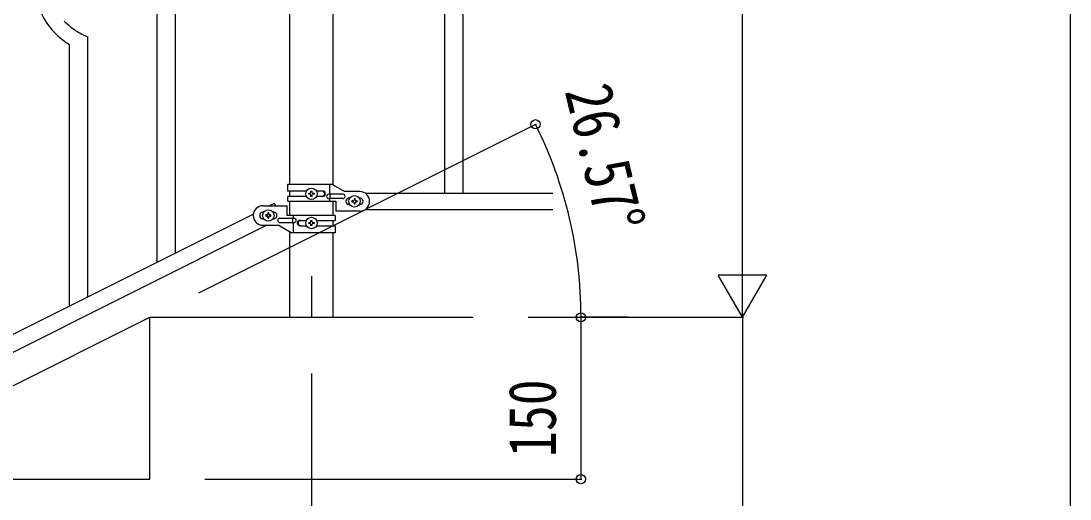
# Model space of a CAD drawing. Units: millimetres, scale not verified. Extents: x -4015 to 4015, y -2862 to 2860.
# Drawn here: x -1039 to -65, y 942 to 1385 of the extents above; entities that cross this region are included whole.
import ezdxf
from ezdxf.enums import TextEntityAlignment as Align

# ---------------------------------------------------------------- set-up
doc = ezdxf.new("R2010")
doc.units = ezdxf.units.MM
doc.header["$LTSCALE"] = 10
for name, color, linetype in [('0-2_YKK_12', 2, 'Continuous'), ('0-3_YKK_A1', 4, 'Continuous'), ('0-4_YKK_D', 6, 'Continuous')]:
    doc.layers.add(name, color=color, linetype=linetype)
doc.styles.add('ＭＳ ゴシック', font='')
doc.styles.get('ＭＳ ゴシック').set_extended_font_data('MS Gothic')

msp = doc.modelspace()

# ---------------------------------------------------------------- linework, layer by layer
at = {"layer": '0-2_YKK_12'}
for p in [(-769.17, 1148.22), (-769.17, 1139.76)]:
    msp.add_line(p, (-769.17, 1110.1), dxfattribs=at)
at = {"layer": '0-3_YKK_A1'}
for p, q in [((-65.28, 2810.1), (-65.28, -2489.9)), ((-645.67, 1885.1), (-645.67, 1225.14)), ((-628.67, 1885.1), (-628.67, 1225.14)), ((-895.17, 1169.76), (-895.17, 1825.03)), ((-912.17, 1161.25), (-912.17, 1816.51)), ((-789.42, 1789.74), (-789.42, 1233.64)), ((-748.92, 1232.84), (-748.92, 1789.74)), ((-993.67, 1120.5), (-993.67, 1362.98)), ((-976.67, 1129.01), (-976.67, 1370.06)), ((-791.17, 1233.64), (-750.3, 1233.64)), ((-791.17, 1227.14), (-791.17, 1233.64)), ((-773.85, 1227.14), (-791.17, 1227.14)), ((-789.42, 1227.14), (-789.42, 1222.14)), ((-758.58, 1227.14), (-764.5, 1227.14)), ((-752.2, 1224.14), (-752.2, 1233.64)), ((-750.3, 1233.64), (-738.17, 1226.64)), ((-724.17, 1226.64), (-738.17, 1226.64)), ((-791.17, 1217.64), (-791.17, 1222.14)), ((-773.85, 1222.14), (-791.17, 1222.14)), ((-791.17, 1217.64), (-746.67, 1217.64)), ((-789.42, 1217.64), (-789.42, 1204.48)), ((-770.61, 1224.16), (-771.57, 1224.16)), ((-767.73, 1225.12), (-766.77, 1225.12)), ((-758.58, 1222.14), (-764.5, 1222.14)), ((-739.97, 1224.14), (-753.05, 1224.14)), ((-739.97, 1220.14), (-753.05, 1220.14)), ((-752.2, 1217.64), (-752.2, 1220.14)), ((-751.65, 1220.14), (-751.65, 1224.14)), ((-748.92, 1204.48), (-748.92, 1217.64)), ((-746.67, 1217.64), (-746.67, 1208.64)), ((-734.17, 1220.64), (-733.54, 1220.64)), ((-730.61, 1218.12), (-731.57, 1218.12)), ((-727.73, 1217.16), (-726.77, 1217.16)), ((-724.8, 1220.64), (-724.17, 1220.64)), ((-719.2, 1225.14), (-545.32, 1225.14)), ((-814.17, 1213.48), (-791.67, 1213.48)), ((-813.54, 1207.48), (-814.17, 1207.48)), ((-803.58, 1215.66), (-807.95, 1213.48)), ((-804.17, 1207.48), (-804.8, 1207.48)), ((-803.58, 1215.66), (-802.49, 1213.48)), ((-791.67, 1204.48), (-791.67, 1213.48)), ((-789.42, 1213.98), (-789.42, 1208.98)), ((-724.17, 1208.64), (-746.67, 1208.64)), ((-734.17, 1214.64), (-733.54, 1214.64)), ((-724.8, 1214.64), (-724.17, 1214.64)), ((-719.2, 1210.14), (-545.32, 1210.14)), ((-823.06, 1205.83), (-1627.95, 803.3)), ((-813.54, 1201.48), (-814.17, 1201.48)), ((-810.61, 1204.96), (-811.57, 1204.96)), ((-807.73, 1204), (-806.77, 1204)), ((-804.17, 1201.48), (-804.8, 1201.48)), ((-798.37, 1201.98), (-785.29, 1201.98)), ((-798.37, 1197.98), (-785.29, 1197.98)), ((-747.17, 1204.48), (-791.67, 1204.48)), ((-786.7, 1201.98), (-786.7, 1197.98)), ((-786.14, 1204.48), (-786.14, 1201.98)), ((-786.14, 1197.98), (-786.14, 1188.48)), ((-779.77, 1199.98), (-773.85, 1199.98)), ((-767.73, 1197.97), (-766.77, 1197.97)), ((-764.5, 1199.98), (-747.17, 1199.98)), ((-748.92, 1194.98), (-748.92, 1199.98)), ((-747.17, 1204.48), (-747.17, 1199.98)), ((-810.4, 1195.39), (-1615.29, 792.85)), ((-814.17, 1195.48), (-800.17, 1195.48)), ((-788.05, 1188.48), (-800.17, 1195.48)), ((-789.42, 1189.28), (-789.42, 1110.1)), ((-747.17, 1188.48), (-788.05, 1188.48)), ((-779.77, 1194.98), (-773.85, 1194.98)), ((-770.61, 1197.01), (-771.57, 1197.01)), ((-764.5, 1194.98), (-747.17, 1194.98)), ((-748.92, 1110.1), (-748.92, 1188.48)), ((-747.17, 1194.98), (-747.17, 1188.48)), ((-1819.17, 660.1), (-919.17, 1110.1))]:
    msp.add_line(p, q, dxfattribs=at)
for points in [[(-769.65, 1226.08), (-769.65, 1227.04), (-768.69, 1227.04), (-768.69, 1226.08)], [(-771.57, 1224.16), (-771.57, 1225.12), (-770.61, 1225.12)], [(-768.69, 1223.2), (-768.69, 1222.24), (-769.65, 1222.24), (-769.65, 1223.2)], [(-766.77, 1225.12), (-766.77, 1224.16), (-767.73, 1224.16)], [(-731.57, 1218.12), (-731.57, 1217.16), (-730.61, 1217.16)], [(-728.69, 1219.08), (-728.69, 1220.04), (-729.65, 1220.04), (-729.65, 1219.08)], [(-726.77, 1217.16), (-726.77, 1218.12), (-727.73, 1218.12)], [(-729.65, 1216.2), (-729.65, 1215.24), (-728.69, 1215.24), (-728.69, 1216.2)], [(-811.57, 1204.96), (-811.57, 1204), (-810.61, 1204)], [(-808.69, 1205.92), (-808.69, 1206.88), (-809.65, 1206.88), (-809.65, 1205.92)], [(-809.65, 1203.04), (-809.65, 1202.08), (-808.69, 1202.08), (-808.69, 1203.04)], [(-806.77, 1204), (-806.77, 1204.96), (-807.73, 1204.96)], [(-771.57, 1197.01), (-771.57, 1197.97), (-770.61, 1197.97)], [(-769.65, 1198.93), (-769.65, 1199.89), (-768.69, 1199.89), (-768.69, 1198.93)], [(-766.77, 1197.97), (-766.77, 1197.01), (-767.73, 1197.01)], [(-768.69, 1196.05), (-768.69, 1195.09), (-769.65, 1195.09), (-769.65, 1196.05)], [(-1819.17, 660.1), (-1519.17, 660.1), (-1519.17, 810.1), (-1219.17, 810.1), (-1219.17, 960.1), (-919.17, 960.1), (-919.17, 1110.1), (-619.17, 1110.1)]]:
    msp.add_lwpolyline(points, dxfattribs=at)
for centre in [(-769.17, 1224.64), (-729.17, 1217.64), (-809.17, 1204.48), (-769.17, 1197.49)]:
    msp.add_circle(centre, 5.3, dxfattribs=at)
for centre, radius, start, end in [((-961, 1418.59), 64.5, 189.92903, 239.55871), ((-948.18, 1434.54), 70.83, 224.66249, 236.11211), ((-946.7, 1441.56), 77.52, 238.09168, 247.25412), ((-759.33, 1224.64), 2.5, 270, 90), ((-758.58, 1224.64), 2.5, 270, 90), ((-724.17, 1217.64), 9, 270, 90), ((-770.61, 1226.08), 0.96, 270, 0), ((-770.61, 1223.2), 0.96, 0, 90), ((-767.73, 1226.08), 0.96, 180, 270), ((-767.73, 1223.2), 0.96, 90, 180), ((-753.05, 1222.14), 2, 90, 270), ((-739.97, 1222.14), 2, 270, 90), ((-734.17, 1217.64), 3, 90, 270), ((-730.61, 1219.08), 0.96, 270, 0), ((-730.61, 1216.2), 0.96, 0, 90), ((-727.73, 1219.08), 0.96, 180, 270), ((-727.73, 1216.2), 0.96, 90, 180), ((-724.17, 1217.64), 3, 270, 90), ((-814.17, 1204.48), 9, 90, 270), ((-814.17, 1204.48), 3, 90, 270), ((-804.17, 1204.48), 3, 270, 90), ((-810.61, 1205.92), 0.96, 270, 0), ((-810.61, 1203.04), 0.96, 0, 90), ((-807.73, 1205.92), 0.96, 180, 270), ((-807.73, 1203.04), 0.96, 90, 180), ((-798.37, 1199.98), 2, 90, 270), ((-785.29, 1199.98), 2, 270, 90), ((-779.77, 1197.48), 2.5, 90, 270), ((-779.02, 1197.48), 2.5, 90, 270), ((-770.61, 1198.93), 0.96, 270, 0), ((-767.73, 1198.93), 0.96, 180, 270), ((-770.61, 1196.05), 0.96, 0, 90), ((-767.73, 1196.05), 0.96, 90, 180)]:
    msp.add_arc(centre, radius, start, end, dxfattribs=at)
at = {"layer": '0-4_YKK_D'}
for p, q in [((-369.17, 1155.1), (-369.17, 1865.1)), ((-873.56, 1132.91), (-560.35, 1289.51)), ((-369.17, 1110.1), (-369.17, 1188.04)), ((-369.17, 1110.1), (-391.67, 1149.07)), ((-346.67, 1149.07), (-391.67, 1149.07)), ((-369.17, 1110.1), (-346.67, 1149.07)), ((-568.17, 1110.1), (-518.17, 1110.1)), ((-544.42, 1110.1), (-368.17, 1110.1)), ((-475.17, 1110.1), (-520, 1110.1)), ((-519.17, 1110.1), (-519.17, 960.1)), ((-474.17, 1110.1), (-368.17, 1110.1)), ((-369.17, 1110.1), (-369.17, 660.1)), ((-769.17, 1058.1), (-769.17, 509.1)), ((-868.17, 960.1), (-518.17, 960.1))]:
    msp.add_line(p, q, dxfattribs=at)
for centre in [(-561.25, 1289.06), (-519.17, 1110.1), (-519, 1110.1), (-519.17, 960.1)]:
    msp.add_circle(centre, 4.25, dxfattribs=at)
msp.add_arc((-919.17, 1110.1), 400.17, 0, 26.56505, dxfattribs=at)

# ---------------------------------------------------------------- texts
at = {"layer": '0-4_YKK_D', "style": 'ＭＳ ゴシック', "width": 0.8}
for s, rotation, p in [('26.57°', 283.56, (-547.07, 1316.71)), ('150', 90, (-529.17, 980.7))]:
    msp.add_text(s, height=43.99, rotation=rotation, dxfattribs=at).set_placement(p, align=Align.BOTTOM_LEFT)

doc.saveas('drawing.dxf')
